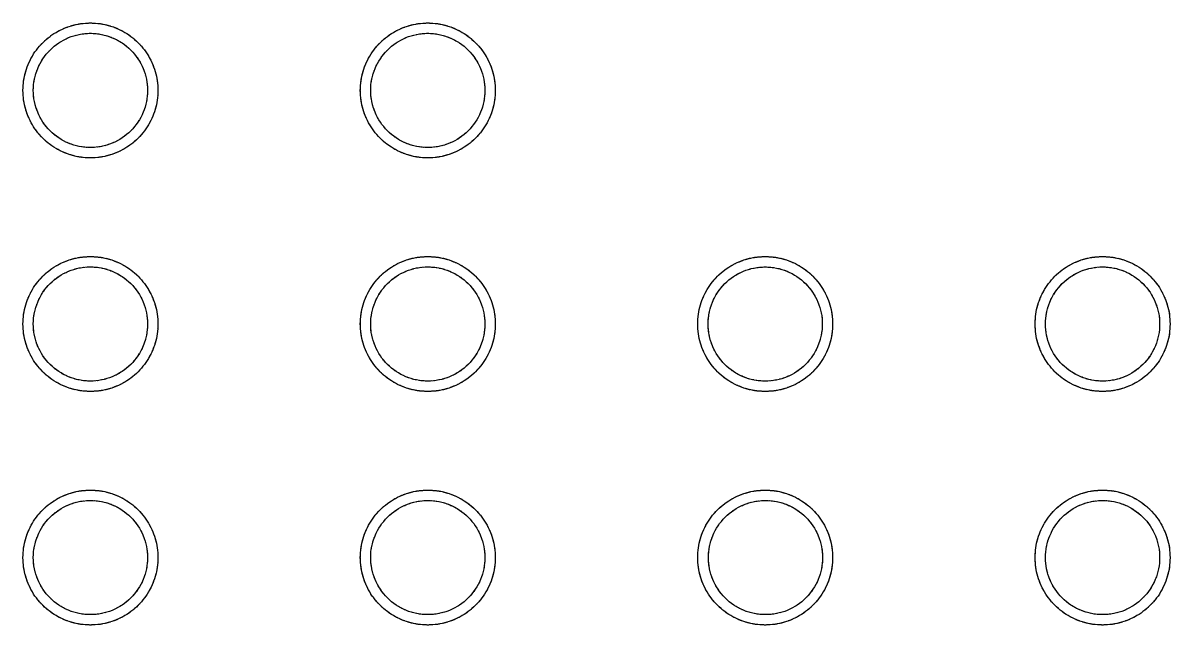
# Model space of a CAD drawing. Header units: millimetres. Extents: x 18456 to 179493, y -203649 to 469211.
# Drawn here: x 120806.7 to 121027.7, y -36333.6 to -36217.6 of the extents above; entities that cross this region are included whole.
import ezdxf

# ---------------------------------------------------------------- set-up
doc = ezdxf.new("R2010")
doc.units = ezdxf.units.MM
doc.linetypes.add('X-평면도(기본형)$0$HIDDENX2', pattern=[0.75, 0.5, -0.25])
doc.layers.add('X-평면도(기본형)$0$FUR', color=6, linetype='Continuous', true_color=0xff00ff)

# ---------------------------------------------------------------- blocks, each defined once
blk = doc.blocks.new('X-평면도(기본형)$0$SB1703 1500')
at = {"layer": 'X-평면도(기본형)$0$FUR', "color": 8, "true_color": 0x808080}
for points, knots in [([(426.7, 400), (426.72, 400.63), (426.77, 401.87), (427.19, 403.68), (427.83, 405.42), (428.72, 407.05), (429.84, 408.54), (431.16, 409.86), (432.65, 410.98), (434.28, 411.87), (436.02, 412.51), (437.83, 412.93), (439.07, 412.98), (439.7, 413)], [0, 0, 0, 0, 0.091492, 0.18218, 0.272542, 0.363016, 0.454053, 0.54583, 0.636877, 0.72737, 0.817757, 0.908475, 1, 1, 1, 1]), ([(439.7, 413), (440.32, 412.98), (441.56, 412.93), (443.38, 412.51), (445.11, 411.87), (446.74, 410.98), (448.24, 409.86), (449.56, 408.54), (450.67, 407.05), (451.56, 405.42), (452.21, 403.68), (452.62, 401.87), (452.67, 400.63), (452.7, 400)], [0, 0, 0, 0, 0.091528, 0.182249, 0.27264, 0.363136, 0.454187, 0.545967, 0.637004, 0.727477, 0.817835, 0.908517, 1, 1, 1, 1]), ([(491.7, 400), (491.72, 400.63), (491.77, 401.87), (492.19, 403.68), (492.83, 405.42), (493.72, 407.05), (494.84, 408.54), (496.16, 409.86), (497.65, 410.98), (499.28, 411.87), (501.02, 412.51), (502.83, 412.93), (504.07, 412.98), (504.7, 413)], [0, 0, 0, 0, 0.091472, 0.182144, 0.272495, 0.362961, 0.453994, 0.545773, 0.636827, 0.727329, 0.817728, 0.908459, 1, 1, 1, 1]), ([(504.7, 413), (505.32, 412.98), (506.56, 412.93), (508.38, 412.51), (510.11, 411.87), (511.74, 410.98), (513.24, 409.86), (514.56, 408.54), (515.68, 407.05), (516.56, 405.42), (517.21, 403.68), (517.62, 401.87), (517.67, 400.63), (517.7, 400)], [0, 0, 0, 0, 0.091545, 0.18228, 0.272682, 0.363188, 0.454245, 0.546028, 0.637062, 0.727526, 0.817872, 0.908537, 1, 1, 1, 1]), ([(556.7, 400), (556.72, 400.63), (556.77, 401.87), (557.19, 403.68), (557.83, 405.42), (558.72, 407.05), (559.83, 408.54), (561.16, 409.86), (562.65, 410.98), (564.28, 411.87), (566.02, 412.51), (567.83, 412.93), (569.07, 412.98), (569.7, 413)], [0, 0, 0, 0, 0.091451, 0.182105, 0.272443, 0.362901, 0.45393, 0.545712, 0.636773, 0.727285, 0.817697, 0.908442, 1, 1, 1, 1]), ([(569.7, 413), (570.32, 412.98), (571.56, 412.93), (573.38, 412.51), (575.12, 411.87), (576.74, 410.98), (578.24, 409.86), (579.56, 408.54), (580.68, 407.05), (581.56, 405.42), (582.21, 403.68), (582.62, 401.87), (582.67, 400.63), (582.7, 400)], [0, 0, 0, 0, 0.091562, 0.182312, 0.272728, 0.363244, 0.454308, 0.546094, 0.637123, 0.727579, 0.817912, 0.908559, 1, 1, 1, 1]), ([(621.7, 400), (621.72, 400.63), (621.77, 401.87), (622.19, 403.69), (622.83, 405.42), (623.72, 407.05), (624.84, 408.55), (626.16, 409.87), (627.65, 410.98), (629.28, 411.87), (631.02, 412.51), (632.83, 412.93), (634.07, 412.98), (634.7, 413)], [0, 0, 0, 0, 0.091526, 0.182238, 0.272618, 0.363104, 0.454146, 0.545923, 0.636962, 0.727442, 0.817813, 0.908507, 1, 1, 1, 1]), ([(634.7, 413), (635.32, 412.98), (636.56, 412.93), (638.38, 412.51), (640.11, 411.87), (641.74, 410.98), (643.23, 409.87), (644.56, 408.55), (645.67, 407.05), (646.56, 405.42), (647.21, 403.69), (647.62, 401.87), (647.67, 400.63), (647.7, 400)], [0, 0, 0, 0, 0.091494, 0.182188, 0.272557, 0.363035, 0.454071, 0.545844, 0.636885, 0.727371, 0.817753, 0.908468, 1, 1, 1, 1]), ([(428.7, 400), (428.7, 401.43), (428.98, 402.88), (430.09, 405.55), (430.9, 406.76), (432.93, 408.79), (434.16, 409.62), (436.83, 410.72), (438.26, 411), (441.13, 411), (442.58, 410.71), (445.24, 409.61), (446.46, 408.79), (448.49, 406.77), (449.31, 405.53), (450.13, 403.54), (450.55, 402.17), (450.7, 400.72), (450.7, 400)], [0, 0, 0, 0, 0.125, 0.125, 0.25, 0.25, 0.375, 0.375, 0.5, 0.5, 0.625, 0.625, 0.75, 0.75, 0.875, 0.875, 0.9375, 1, 1, 1, 1]), ([(493.64, 400), (493.64, 401.44), (493.93, 402.89), (495.03, 405.55), (495.85, 406.76), (497.88, 408.8), (499.11, 409.62), (501.77, 410.72), (503.2, 411), (506.07, 411), (507.52, 410.72), (510.19, 409.61), (511.4, 408.8), (513.43, 406.77), (514.26, 405.54), (515.08, 403.55), (515.5, 402.17), (515.64, 400.72), (515.64, 400)], [0, 0, 0, 0, 0.125, 0.125, 0.25, 0.25, 0.375, 0.375, 0.5, 0.5, 0.625, 0.625, 0.75, 0.75, 0.875, 0.875, 0.9375, 1, 1, 1, 1]), ([(558.7, 400), (558.7, 401.44), (558.98, 402.89), (560.09, 405.55), (560.9, 406.76), (562.93, 408.8), (564.16, 409.62), (566.83, 410.72), (568.26, 411), (571.13, 411), (572.58, 410.72), (575.24, 409.61), (576.46, 408.8), (578.49, 406.77), (579.31, 405.54), (580.13, 403.55), (580.55, 402.17), (580.7, 400.72), (580.7, 400)], [0, 0, 0, 0, 0.125, 0.125, 0.25, 0.25, 0.375, 0.375, 0.5, 0.5, 0.625, 0.625, 0.75, 0.75, 0.875, 0.875, 0.9375, 1, 1, 1, 1]), ([(623.7, 400), (623.7, 401.44), (623.98, 402.89), (625.09, 405.55), (625.9, 406.76), (627.93, 408.8), (629.16, 409.62), (631.83, 410.72), (633.26, 411), (636.13, 411), (637.58, 410.72), (640.24, 409.61), (641.46, 408.8), (643.49, 406.77), (644.31, 405.54), (645.13, 403.55), (645.55, 402.17), (645.7, 400.72), (645.7, 400)], [0, 0, 0, 0, 0.125, 0.125, 0.25, 0.25, 0.375, 0.375, 0.5, 0.5, 0.625, 0.625, 0.75, 0.75, 0.875, 0.875, 0.9375, 1, 1, 1, 1]), ([(439.7, 387), (439.07, 387.03), (437.83, 387.08), (436.02, 387.49), (434.28, 388.14), (432.65, 389.03), (431.16, 390.14), (429.84, 391.46), (428.72, 392.96), (427.83, 394.58), (427.19, 396.32), (426.77, 398.14), (426.72, 399.38), (426.7, 400)], [0, 0, 0, 0, 0.091525, 0.182242, 0.27263, 0.363123, 0.45417, 0.545947, 0.636983, 0.727458, 0.81782, 0.908508, 1, 1, 1, 1]), ([(450.7, 400), (450.7, 399.28), (450.56, 397.85), (450.13, 396.45), (449.3, 394.45), (448.49, 393.24), (446.46, 391.21), (445.23, 390.38), (442.57, 389.28), (441.14, 389), (438.26, 389), (436.81, 389.29), (434.15, 390.39), (432.94, 391.2), (430.9, 393.23), (430.08, 394.46), (428.98, 397.13), (428.7, 398.56), (428.7, 400)], [0, 0, 0, 0, 0.0625, 0.125, 0.125, 0.25, 0.25, 0.375, 0.375, 0.5, 0.5, 0.625, 0.625, 0.75, 0.75, 0.875, 0.875, 1, 1, 1, 1]), ([(452.7, 400), (452.67, 399.38), (452.62, 398.14), (452.21, 396.32), (451.56, 394.59), (450.67, 392.96), (449.56, 391.46), (448.24, 390.14), (446.74, 389.03), (445.11, 388.14), (443.38, 387.49), (441.56, 387.08), (440.32, 387.03), (439.7, 387)], [0, 0, 0, 0, 0.091483, 0.182164, 0.272523, 0.362996, 0.454033, 0.545813, 0.636864, 0.72736, 0.817751, 0.908472, 1, 1, 1, 1]), ([(504.7, 387), (504.07, 387.03), (502.83, 387.08), (501.02, 387.49), (499.28, 388.14), (497.65, 389.03), (496.16, 390.14), (494.84, 391.46), (493.72, 392.96), (492.83, 394.59), (492.19, 396.32), (491.77, 398.14), (491.72, 399.38), (491.7, 400)], [0, 0, 0, 0, 0.09154, 0.182272, 0.272671, 0.363173, 0.454227, 0.546006, 0.637039, 0.727505, 0.817856, 0.908528, 1, 1, 1, 1]), ([(515.64, 400), (515.64, 399.28), (515.5, 397.85), (515.08, 396.46), (514.25, 394.45), (513.44, 393.24), (511.4, 391.21), (510.18, 390.39), (507.51, 389.29), (506.08, 389), (503.21, 389), (501.76, 389.29), (499.09, 390.4), (497.88, 391.21), (495.85, 393.24), (495.03, 394.47), (493.92, 397.13), (493.64, 398.56), (493.64, 400)], [0, 0, 0, 0, 0.0625, 0.125, 0.125, 0.25, 0.25, 0.375, 0.375, 0.5, 0.5, 0.625, 0.625, 0.75, 0.75, 0.875, 0.875, 1, 1, 1, 1]), ([(517.7, 400), (517.67, 399.38), (517.62, 398.14), (517.21, 396.32), (516.56, 394.59), (515.67, 392.96), (514.56, 391.46), (513.24, 390.14), (511.74, 389.03), (510.11, 388.14), (508.38, 387.49), (506.56, 387.08), (505.32, 387.03), (504.7, 387)], [0, 0, 0, 0, 0.091462, 0.182127, 0.272474, 0.362938, 0.453972, 0.545755, 0.636812, 0.727318, 0.817721, 0.908455, 1, 1, 1, 1]), ([(569.7, 387), (569.07, 387.03), (567.83, 387.08), (566.02, 387.49), (564.28, 388.14), (562.65, 389.03), (561.16, 390.14), (559.84, 391.46), (558.72, 392.96), (557.83, 394.59), (557.19, 396.32), (556.77, 398.14), (556.72, 399.38), (556.7, 400)], [0, 0, 0, 0, 0.091557, 0.182303, 0.272715, 0.363228, 0.454288, 0.54607, 0.637099, 0.727557, 0.817895, 0.90855, 1, 1, 1, 1]), ([(580.7, 400), (580.7, 399.28), (580.56, 397.85), (580.13, 396.45), (579.3, 394.45), (578.49, 393.24), (576.46, 391.21), (575.23, 390.39), (572.57, 389.29), (571.14, 389), (568.26, 389), (566.81, 389.29), (564.15, 390.4), (562.94, 391.21), (560.9, 393.24), (560.08, 394.47), (558.98, 397.13), (558.7, 398.56), (558.7, 400)], [0, 0, 0, 0, 0.0625, 0.125, 0.125, 0.25, 0.25, 0.375, 0.375, 0.5, 0.5, 0.625, 0.625, 0.75, 0.75, 0.875, 0.875, 1, 1, 1, 1]), ([(582.7, 400), (582.67, 399.38), (582.62, 398.14), (582.21, 396.32), (581.56, 394.59), (580.67, 392.96), (579.56, 391.46), (578.24, 390.14), (576.74, 389.03), (575.11, 388.14), (573.38, 387.49), (571.56, 387.08), (570.32, 387.03), (569.7, 387)], [0, 0, 0, 0, 0.09144, 0.182088, 0.272421, 0.362877, 0.453906, 0.545691, 0.636756, 0.727272, 0.817688, 0.908438, 1, 1, 1, 1]), ([(634.7, 387), (634.07, 387.03), (632.83, 387.08), (631.02, 387.49), (629.28, 388.14), (627.65, 389.02), (626.16, 390.14), (624.84, 391.46), (623.72, 392.95), (622.83, 394.58), (622.19, 396.32), (621.77, 398.14), (621.72, 399.38), (621.7, 400)], [0, 0, 0, 0, 0.091493, 0.182187, 0.272558, 0.363038, 0.454077, 0.545853, 0.636896, 0.727382, 0.817762, 0.908474, 1, 1, 1, 1]), ([(645.7, 400), (645.7, 399.28), (645.56, 397.85), (645.13, 396.45), (644.3, 394.46), (643.49, 393.24), (641.46, 391.21), (640.23, 390.39), (637.57, 389.29), (636.14, 389), (633.26, 389), (631.81, 389.29), (629.15, 390.4), (627.94, 391.21), (625.9, 393.24), (625.08, 394.47), (623.98, 397.13), (623.7, 398.56), (623.7, 400)], [0, 0, 0, 0, 0.0625, 0.125, 0.125, 0.25, 0.25, 0.375, 0.375, 0.5, 0.5, 0.625, 0.625, 0.75, 0.75, 0.875, 0.875, 1, 1, 1, 1]), ([(647.7, 400), (647.67, 399.38), (647.62, 398.14), (647.21, 396.32), (646.56, 394.58), (645.67, 392.95), (644.55, 391.46), (643.23, 390.14), (641.74, 389.02), (640.11, 388.14), (638.38, 387.49), (636.56, 387.08), (635.32, 387.03), (634.7, 387)], [0, 0, 0, 0, 0.091532, 0.182247, 0.272629, 0.363115, 0.454156, 0.545929, 0.636965, 0.727443, 0.817812, 0.908506, 1, 1, 1, 1]), ([(426.7, 355.01), (426.72, 355.63), (426.77, 356.87), (427.19, 358.69), (427.83, 360.42), (428.72, 362.05), (429.84, 363.54), (431.16, 364.87), (432.65, 365.98), (434.28, 366.87), (436.02, 367.51), (437.83, 367.93), (439.07, 367.98), (439.7, 368)], [0, 0, 0, 0, 0.091507, 0.182206, 0.272577, 0.363057, 0.454096, 0.545872, 0.636914, 0.727399, 0.817778, 0.908486, 1, 1, 1, 1]), ([(439.7, 368), (440.32, 367.98), (441.56, 367.93), (443.38, 367.51), (445.11, 366.87), (446.74, 365.98), (448.24, 364.87), (449.56, 363.54), (450.67, 362.05), (451.56, 360.42), (452.21, 358.68), (452.62, 356.87), (452.67, 355.63), (452.7, 355)], [0, 0, 0, 0, 0.091509, 0.182213, 0.272591, 0.363077, 0.454119, 0.545896, 0.636937, 0.727419, 0.817792, 0.908493, 1, 1, 1, 1]), ([(491.7, 355.01), (491.72, 355.63), (491.77, 356.87), (492.19, 358.69), (492.83, 360.42), (493.72, 362.05), (494.84, 363.54), (496.16, 364.87), (497.65, 365.98), (499.28, 366.87), (501.02, 367.51), (502.83, 367.93), (504.07, 367.98), (504.7, 368)], [0, 0, 0, 0, 0.091513, 0.182215, 0.272588, 0.363068, 0.454107, 0.545883, 0.636923, 0.727407, 0.817784, 0.90849, 1, 1, 1, 1]), ([(504.7, 368), (505.32, 367.98), (506.56, 367.93), (508.38, 367.51), (510.11, 366.87), (511.74, 365.98), (513.24, 364.87), (514.56, 363.54), (515.67, 362.05), (516.56, 360.42), (517.21, 358.68), (517.62, 356.87), (517.67, 355.63), (517.7, 355)], [0, 0, 0, 0, 0.091505, 0.182208, 0.272585, 0.363069, 0.45411, 0.545886, 0.636927, 0.72741, 0.817785, 0.908488, 1, 1, 1, 1]), ([(556.7, 355.01), (556.72, 355.63), (556.77, 356.87), (557.19, 358.69), (557.83, 360.42), (558.72, 362.05), (559.84, 363.54), (561.16, 364.87), (562.65, 365.98), (564.28, 366.87), (566.02, 367.51), (567.83, 367.93), (569.07, 367.98), (569.69, 368)], [0, 0, 0, 0, 0.091517, 0.182222, 0.272595, 0.363076, 0.454114, 0.545889, 0.636929, 0.727412, 0.817788, 0.908492, 1, 1, 1, 1]), ([(569.7, 368), (570.32, 367.98), (571.56, 367.93), (573.38, 367.51), (575.11, 366.87), (576.74, 365.98), (578.24, 364.87), (579.56, 363.54), (580.67, 362.05), (581.56, 360.42), (582.21, 358.69), (582.62, 356.87), (582.67, 355.63), (582.7, 355)], [0, 0, 0, 0, 0.091504, 0.182205, 0.272581, 0.363065, 0.454106, 0.54588, 0.636921, 0.727404, 0.81778, 0.908485, 1, 1, 1, 1]), ([(621.7, 355.01), (621.72, 355.63), (621.77, 356.87), (622.19, 358.69), (622.83, 360.42), (623.72, 362.05), (624.84, 363.55), (626.16, 364.87), (627.65, 365.98), (629.28, 366.87), (631.02, 367.51), (632.83, 367.93), (634.07, 367.98), (634.7, 368)], [0, 0, 0, 0, 0.091511, 0.182209, 0.272578, 0.363054, 0.454089, 0.545862, 0.636903, 0.727389, 0.81777, 0.908482, 1, 1, 1, 1]), ([(634.7, 368), (635.32, 367.98), (636.56, 367.93), (638.38, 367.51), (640.11, 366.87), (641.74, 365.98), (643.24, 364.87), (644.56, 363.54), (645.67, 362.05), (646.56, 360.42), (647.21, 358.68), (647.62, 356.87), (647.67, 355.63), (647.7, 355)], [0, 0, 0, 0, 0.091505, 0.182211, 0.272593, 0.363084, 0.454132, 0.545915, 0.636957, 0.727438, 0.817807, 0.9085, 1, 1, 1, 1]), ([(428.7, 355.01), (428.7, 356.45), (428.98, 357.88), (430.08, 360.54), (430.91, 361.77), (432.93, 363.8), (434.17, 364.63), (436.81, 365.72), (438.27, 366.01), (441.13, 366.01), (442.59, 365.72), (445.23, 364.62), (446.46, 363.8), (448.49, 361.77), (449.31, 360.54), (450.14, 358.54), (450.55, 357.17), (450.7, 355.73), (450.7, 355.01)], [0, 0, 0, 0, 0.125, 0.125, 0.25, 0.25, 0.375, 0.375, 0.5, 0.5, 0.625, 0.625, 0.75, 0.75, 0.875, 0.875, 0.9375, 1, 1, 1, 1]), ([(493.7, 355.01), (493.7, 356.45), (493.98, 357.88), (495.08, 360.55), (495.91, 361.78), (497.93, 363.8), (499.17, 364.63), (501.81, 365.72), (503.27, 366.01), (506.13, 366.01), (507.59, 365.72), (510.23, 364.63), (511.46, 363.8), (513.49, 361.78), (514.31, 360.54), (515.14, 358.55), (515.55, 357.17), (515.7, 355.73), (515.7, 355.01)], [0, 0, 0, 0, 0.125, 0.125, 0.25, 0.25, 0.375, 0.375, 0.5, 0.5, 0.625, 0.625, 0.75, 0.75, 0.875, 0.875, 0.9375, 1, 1, 1, 1]), ([(558.7, 355.01), (558.7, 356.44), (558.98, 357.87), (560.08, 360.54), (560.91, 361.77), (562.93, 363.8), (564.17, 364.62), (566.81, 365.71), (568.27, 366.01), (571.13, 366.01), (572.59, 365.71), (575.23, 364.62), (576.46, 363.8), (578.49, 361.77), (579.31, 360.54), (580.14, 358.54), (580.55, 357.16), (580.7, 355.72), (580.7, 355)], [0, 0, 0, 0, 0.125, 0.125, 0.25, 0.25, 0.375, 0.375, 0.5, 0.5, 0.625, 0.625, 0.75, 0.75, 0.875, 0.875, 0.9375, 1, 1, 1, 1]), ([(623.7, 355.01), (623.7, 356.44), (623.98, 357.87), (625.08, 360.54), (625.91, 361.77), (627.93, 363.8), (629.17, 364.62), (631.81, 365.71), (633.27, 366.01), (636.13, 366.01), (637.59, 365.71), (640.23, 364.62), (641.46, 363.8), (643.49, 361.77), (644.31, 360.54), (645.14, 358.54), (645.55, 357.16), (645.7, 355.72), (645.7, 355)], [0, 0, 0, 0, 0.125, 0.125, 0.25, 0.25, 0.375, 0.375, 0.5, 0.5, 0.625, 0.625, 0.75, 0.75, 0.875, 0.875, 0.9375, 1, 1, 1, 1]), ([(439.7, 342), (439.07, 342.03), (437.83, 342.08), (436.02, 342.49), (434.28, 343.14), (432.65, 344.03), (431.16, 345.14), (429.84, 346.46), (428.72, 347.96), (427.83, 349.59), (427.19, 351.32), (426.77, 353.14), (426.72, 354.38), (426.7, 355)], [0, 0, 0, 0, 0.091508, 0.182212, 0.272591, 0.363079, 0.454125, 0.545905, 0.636948, 0.72743, 0.817801, 0.908498, 1, 1, 1, 1]), ([(450.7, 355.01), (450.7, 354.29), (450.55, 352.84), (450.13, 351.46), (449.31, 349.47), (448.49, 348.24), (446.47, 346.22), (445.22, 345.39), (442.59, 344.3), (441.13, 344.01), (438.27, 344), (436.8, 344.3), (434.17, 345.39), (432.93, 346.22), (430.91, 348.24), (430.08, 349.48), (428.99, 352.12), (428.69, 353.57), (428.7, 355.01)], [0, 0, 0, 0, 0.0625, 0.125, 0.125, 0.25, 0.25, 0.375, 0.375, 0.5, 0.5, 0.625, 0.625, 0.75, 0.75, 0.875, 0.875, 1, 1, 1, 1]), ([(452.7, 355), (452.67, 354.38), (452.62, 353.14), (452.21, 351.32), (451.56, 349.59), (450.67, 347.96), (449.56, 346.46), (448.24, 345.14), (446.74, 344.03), (445.11, 343.14), (443.38, 342.49), (441.56, 342.08), (440.32, 342.03), (439.7, 342)], [0, 0, 0, 0, 0.091512, 0.182215, 0.272587, 0.363067, 0.454105, 0.545879, 0.63692, 0.727403, 0.81778, 0.908487, 1, 1, 1, 1]), ([(504.7, 342), (504.07, 342.03), (502.83, 342.08), (501.02, 342.49), (499.28, 343.14), (497.65, 344.03), (496.16, 345.14), (494.84, 346.46), (493.72, 347.96), (492.83, 349.59), (492.19, 351.32), (491.77, 353.14), (491.72, 354.38), (491.7, 355)], [0, 0, 0, 0, 0.091502, 0.182204, 0.272581, 0.363068, 0.454114, 0.545894, 0.636938, 0.727421, 0.817795, 0.908494, 1, 1, 1, 1]), ([(515.7, 355.01), (515.7, 354.29), (515.55, 352.84), (515.13, 351.46), (514.31, 349.47), (513.49, 348.24), (511.47, 346.22), (510.22, 345.39), (507.59, 344.3), (506.13, 344.01), (503.27, 344.01), (501.8, 344.3), (499.17, 345.39), (497.93, 346.22), (495.91, 348.24), (495.08, 349.48), (493.99, 352.12), (493.69, 353.57), (493.7, 355.01)], [0, 0, 0, 0, 0.0625, 0.125, 0.125, 0.25, 0.25, 0.375, 0.375, 0.5, 0.5, 0.625, 0.625, 0.75, 0.75, 0.875, 0.875, 1, 1, 1, 1]), ([(517.7, 355), (517.67, 354.38), (517.62, 353.14), (517.21, 351.32), (516.56, 349.59), (515.67, 347.96), (514.56, 346.46), (513.24, 345.14), (511.74, 344.03), (510.11, 343.14), (508.38, 342.49), (506.56, 342.08), (505.32, 342.03), (504.7, 342)], [0, 0, 0, 0, 0.091516, 0.182221, 0.272595, 0.363075, 0.454114, 0.54589, 0.63693, 0.727413, 0.817788, 0.908492, 1, 1, 1, 1]), ([(569.7, 342), (569.07, 342.03), (567.83, 342.08), (566.02, 342.49), (564.28, 343.14), (562.65, 344.03), (561.16, 345.14), (559.84, 346.46), (558.72, 347.96), (557.83, 349.59), (557.19, 351.32), (556.77, 353.14), (556.72, 354.38), (556.7, 355)], [0, 0, 0, 0, 0.091498, 0.182197, 0.272574, 0.363061, 0.454106, 0.545887, 0.636932, 0.727416, 0.817791, 0.908492, 1, 1, 1, 1]), ([(580.7, 355), (580.7, 354.28), (580.55, 352.83), (580.13, 351.46), (579.31, 349.47), (578.49, 348.23), (576.47, 346.21), (575.22, 345.38), (572.59, 344.29), (571.13, 344), (568.27, 344), (566.8, 344.29), (564.17, 345.39), (562.93, 346.21), (560.91, 348.23), (560.08, 349.47), (558.99, 352.11), (558.69, 353.57), (558.7, 355.01)], [0, 0, 0, 0, 0.0625, 0.125, 0.125, 0.25, 0.25, 0.375, 0.375, 0.5, 0.5, 0.625, 0.625, 0.75, 0.75, 0.875, 0.875, 1, 1, 1, 1]), ([(582.7, 355), (582.67, 354.38), (582.62, 353.14), (582.21, 351.32), (581.56, 349.59), (580.67, 347.96), (579.56, 346.46), (578.24, 345.14), (576.74, 344.03), (575.11, 343.14), (573.38, 342.49), (571.56, 342.08), (570.32, 342.03), (569.7, 342)], [0, 0, 0, 0, 0.091518, 0.182224, 0.272599, 0.36308, 0.454119, 0.545896, 0.636936, 0.727419, 0.817793, 0.908495, 1, 1, 1, 1]), ([(634.7, 342), (634.07, 342.03), (632.83, 342.08), (631.02, 342.49), (629.28, 343.14), (627.65, 344.03), (626.16, 345.14), (624.84, 346.46), (623.72, 347.96), (622.83, 349.59), (622.19, 351.32), (621.77, 353.14), (621.72, 354.38), (621.7, 355)], [0, 0, 0, 0, 0.091502, 0.182206, 0.272587, 0.363077, 0.454126, 0.545909, 0.636953, 0.727435, 0.817805, 0.9085, 1, 1, 1, 1]), ([(645.7, 355), (645.7, 354.28), (645.55, 352.83), (645.13, 351.46), (644.31, 349.47), (643.49, 348.23), (641.47, 346.21), (640.22, 345.38), (637.59, 344.29), (636.13, 344), (633.27, 344), (631.8, 344.29), (629.17, 345.39), (627.93, 346.21), (625.91, 348.23), (625.08, 349.47), (623.99, 352.11), (623.69, 353.57), (623.7, 355.01)], [0, 0, 0, 0, 0.0625, 0.125, 0.125, 0.25, 0.25, 0.375, 0.375, 0.5, 0.5, 0.625, 0.625, 0.75, 0.75, 0.875, 0.875, 1, 1, 1, 1]), ([(647.7, 355), (647.67, 354.38), (647.62, 353.14), (647.21, 351.32), (646.56, 349.59), (645.67, 347.96), (644.56, 346.46), (643.24, 345.14), (641.74, 344.03), (640.11, 343.14), (638.38, 342.49), (636.56, 342.08), (635.32, 342.03), (634.7, 342)], [0, 0, 0, 0, 0.091516, 0.182217, 0.272587, 0.363063, 0.454096, 0.545867, 0.636906, 0.72739, 0.81777, 0.908481, 1, 1, 1, 1]), ([(556.7, 310), (556.72, 310.63), (556.77, 311.87), (557.19, 313.68), (557.83, 315.42), (558.72, 317.05), (559.84, 318.54), (561.16, 319.87), (562.65, 320.98), (564.28, 321.87), (566.02, 322.51), (567.83, 322.93), (569.07, 322.98), (569.7, 323)], [0, 0, 0, 0, 0.091524, 0.182233, 0.272609, 0.363089, 0.454127, 0.5459, 0.636938, 0.727418, 0.817791, 0.908493, 1, 1, 1, 1]), ([(569.7, 323), (570.32, 322.98), (571.56, 322.93), (573.38, 322.51), (575.11, 321.87), (576.74, 320.98), (578.24, 319.87), (579.56, 318.54), (580.67, 317.05), (581.56, 315.42), (582.21, 313.69), (582.62, 311.87), (582.67, 310.63), (582.7, 310)], [0, 0, 0, 0, 0.091491, 0.182185, 0.272558, 0.363043, 0.454089, 0.545871, 0.636919, 0.727407, 0.817785, 0.90849, 1, 1, 1, 1]), ([(621.7, 310), (621.72, 310.63), (621.77, 311.87), (622.19, 313.68), (622.83, 315.42), (623.72, 317.05), (624.84, 318.54), (626.16, 319.87), (627.65, 320.98), (629.28, 321.87), (631.02, 322.51), (632.83, 322.93), (634.07, 322.98), (634.7, 323)], [0, 0, 0, 0, 0.091522, 0.182228, 0.272599, 0.363075, 0.454107, 0.545876, 0.636911, 0.727393, 0.817771, 0.908481, 1, 1, 1, 1]), ([(634.7, 323), (635.32, 322.98), (636.56, 322.93), (638.38, 322.51), (640.11, 321.87), (641.74, 320.98), (643.24, 319.87), (644.56, 318.54), (645.67, 317.05), (646.56, 315.42), (647.21, 313.68), (647.62, 311.87), (647.67, 310.63), (647.7, 310)], [0, 0, 0, 0, 0.091499, 0.1822, 0.272579, 0.363068, 0.454117, 0.5459, 0.636946, 0.72743, 0.817802, 0.908499, 1, 1, 1, 1]), ([(558.7, 310), (558.7, 311.44), (558.98, 312.89), (560.09, 315.55), (560.9, 316.76), (562.93, 318.8), (564.16, 319.62), (566.83, 320.72), (568.26, 321), (571.13, 321), (572.58, 320.72), (575.24, 319.61), (576.46, 318.8), (578.49, 316.77), (579.31, 315.54), (580.13, 313.55), (580.55, 312.17), (580.7, 310.72), (580.7, 310)], [0, 0, 0, 0, 0.125, 0.125, 0.25, 0.25, 0.375, 0.375, 0.5, 0.5, 0.625, 0.625, 0.75, 0.75, 0.875, 0.875, 0.9375, 1, 1, 1, 1]), ([(623.7, 310), (623.7, 311.44), (623.98, 312.89), (625.09, 315.55), (625.9, 316.76), (627.93, 318.8), (629.16, 319.62), (631.83, 320.72), (633.26, 321), (636.13, 321), (637.58, 320.72), (640.24, 319.61), (641.46, 318.8), (643.49, 316.77), (644.31, 315.54), (645.13, 313.55), (645.55, 312.17), (645.7, 310.72), (645.7, 310)], [0, 0, 0, 0, 0.125, 0.125, 0.25, 0.25, 0.375, 0.375, 0.5, 0.5, 0.625, 0.625, 0.75, 0.75, 0.875, 0.875, 0.9375, 1, 1, 1, 1]), ([(569.7, 297), (569.07, 297.03), (567.83, 297.08), (566.02, 297.49), (564.28, 298.14), (562.65, 299.02), (561.16, 300.14), (559.84, 301.46), (558.72, 302.95), (557.83, 304.58), (557.19, 306.32), (556.77, 308.14), (556.72, 309.38), (556.7, 310)], [0, 0, 0, 0, 0.091493, 0.182189, 0.272564, 0.363051, 0.454097, 0.545879, 0.636927, 0.727415, 0.817792, 0.908494, 1, 1, 1, 1]), ([(580.7, 310), (580.7, 309.28), (580.56, 307.85), (580.13, 306.45), (579.3, 304.46), (578.49, 303.24), (576.46, 301.21), (575.23, 300.39), (572.57, 299.29), (571.14, 299), (568.26, 299), (566.81, 299.29), (564.15, 300.4), (562.94, 301.21), (560.9, 303.24), (560.08, 304.47), (558.98, 307.13), (558.7, 308.56), (558.7, 310)], [0, 0, 0, 0, 0.0625, 0.125, 0.125, 0.25, 0.25, 0.375, 0.375, 0.5, 0.5, 0.625, 0.625, 0.75, 0.75, 0.875, 0.875, 1, 1, 1, 1]), ([(582.7, 310), (582.67, 309.38), (582.62, 308.14), (582.21, 306.32), (581.56, 304.59), (580.67, 302.96), (579.56, 301.46), (578.24, 300.14), (576.74, 299.03), (575.11, 298.14), (573.38, 297.49), (571.56, 297.08), (570.32, 297.03), (569.7, 297)], [0, 0, 0, 0, 0.091531, 0.182244, 0.272621, 0.363101, 0.454136, 0.545904, 0.636936, 0.727413, 0.817785, 0.908489, 1, 1, 1, 1]), ([(634.7, 297), (634.07, 297.03), (632.83, 297.08), (631.02, 297.49), (629.28, 298.14), (627.65, 299.02), (626.16, 300.14), (624.84, 301.46), (623.72, 302.95), (622.83, 304.58), (622.19, 306.32), (621.77, 308.14), (621.72, 309.38), (621.7, 310)], [0, 0, 0, 0, 0.091492, 0.182188, 0.272565, 0.363055, 0.454105, 0.545893, 0.636943, 0.727431, 0.817805, 0.908502, 1, 1, 1, 1]), ([(645.7, 310), (645.7, 309.28), (645.56, 307.85), (645.13, 306.45), (644.3, 304.46), (643.49, 303.24), (641.46, 301.21), (640.23, 300.39), (637.57, 299.29), (636.14, 299), (633.26, 299), (631.81, 299.29), (629.15, 300.4), (627.94, 301.21), (625.9, 303.24), (625.08, 304.47), (623.98, 307.13), (623.7, 308.56), (623.7, 310)], [0, 0, 0, 0, 0.0625, 0.125, 0.125, 0.25, 0.25, 0.375, 0.375, 0.5, 0.5, 0.625, 0.625, 0.75, 0.75, 0.875, 0.875, 1, 1, 1, 1]), ([(647.7, 310), (647.67, 309.38), (647.62, 308.14), (647.21, 306.32), (646.56, 304.59), (645.67, 302.96), (644.56, 301.46), (643.24, 300.14), (641.74, 299.03), (640.11, 298.14), (638.38, 297.49), (636.56, 297.08), (635.32, 297.03), (634.7, 297)], [0, 0, 0, 0, 0.091523, 0.182231, 0.272604, 0.363082, 0.454116, 0.545885, 0.63692, 0.727401, 0.817777, 0.908484, 1, 1, 1, 1])]:
    blk.add_open_spline(points, degree=3, knots=knots, dxfattribs=at)
at = {"layer": 'X-평면도(기본형)$0$FUR', "color": 8, "linetype": 'X-평면도(기본형)$0$HIDDENX2', "ltscale": 2, "true_color": 0x808080}
for points, knots in [([(426.7, 400), (426.72, 400.63), (426.77, 401.87), (427.19, 403.68), (427.83, 405.42), (428.72, 407.05), (429.84, 408.54), (431.16, 409.86), (432.65, 410.98), (434.28, 411.87), (436.02, 412.51), (437.83, 412.93), (439.07, 412.98), (439.7, 413)], [0, 0, 0, 0, 0.091492, 0.18218, 0.272542, 0.363016, 0.454053, 0.54583, 0.636877, 0.72737, 0.817757, 0.908475, 1, 1, 1, 1]), ([(439.7, 413), (440.32, 412.98), (441.56, 412.93), (443.38, 412.51), (445.11, 411.87), (446.74, 410.98), (448.24, 409.86), (449.56, 408.54), (450.67, 407.05), (451.56, 405.42), (452.21, 403.68), (452.62, 401.87), (452.67, 400.63), (452.7, 400)], [0, 0, 0, 0, 0.091528, 0.182249, 0.27264, 0.363136, 0.454187, 0.545967, 0.637004, 0.727477, 0.817835, 0.908517, 1, 1, 1, 1]), ([(491.7, 400), (491.72, 400.63), (491.77, 401.87), (492.19, 403.68), (492.83, 405.42), (493.72, 407.05), (494.84, 408.54), (496.16, 409.86), (497.65, 410.98), (499.28, 411.87), (501.02, 412.51), (502.83, 412.93), (504.07, 412.98), (504.7, 413)], [0, 0, 0, 0, 0.091472, 0.182144, 0.272495, 0.362961, 0.453994, 0.545773, 0.636827, 0.727329, 0.817728, 0.908459, 1, 1, 1, 1]), ([(504.7, 413), (505.32, 412.98), (506.56, 412.93), (508.38, 412.51), (510.11, 411.87), (511.74, 410.98), (513.24, 409.86), (514.56, 408.54), (515.68, 407.05), (516.56, 405.42), (517.21, 403.68), (517.62, 401.87), (517.67, 400.63), (517.7, 400)], [0, 0, 0, 0, 0.091545, 0.18228, 0.272682, 0.363188, 0.454245, 0.546028, 0.637062, 0.727526, 0.817872, 0.908537, 1, 1, 1, 1]), ([(556.7, 400), (556.72, 400.63), (556.77, 401.87), (557.19, 403.68), (557.83, 405.42), (558.72, 407.05), (559.83, 408.54), (561.16, 409.86), (562.65, 410.98), (564.28, 411.87), (566.02, 412.51), (567.83, 412.93), (569.07, 412.98), (569.7, 413)], [0, 0, 0, 0, 0.091451, 0.182105, 0.272443, 0.362901, 0.45393, 0.545712, 0.636773, 0.727285, 0.817697, 0.908442, 1, 1, 1, 1]), ([(569.7, 413), (570.32, 412.98), (571.56, 412.93), (573.38, 412.51), (575.12, 411.87), (576.74, 410.98), (578.24, 409.86), (579.56, 408.54), (580.68, 407.05), (581.56, 405.42), (582.21, 403.68), (582.62, 401.87), (582.67, 400.63), (582.7, 400)], [0, 0, 0, 0, 0.091562, 0.182312, 0.272728, 0.363244, 0.454308, 0.546094, 0.637123, 0.727579, 0.817912, 0.908559, 1, 1, 1, 1]), ([(621.7, 400), (621.72, 400.63), (621.77, 401.87), (622.19, 403.69), (622.83, 405.42), (623.72, 407.05), (624.84, 408.55), (626.16, 409.87), (627.65, 410.98), (629.28, 411.87), (631.02, 412.51), (632.83, 412.93), (634.07, 412.98), (634.7, 413)], [0, 0, 0, 0, 0.091526, 0.182238, 0.272618, 0.363104, 0.454146, 0.545923, 0.636962, 0.727442, 0.817813, 0.908507, 1, 1, 1, 1]), ([(634.7, 413), (635.32, 412.98), (636.56, 412.93), (638.38, 412.51), (640.11, 411.87), (641.74, 410.98), (643.23, 409.87), (644.56, 408.55), (645.67, 407.05), (646.56, 405.42), (647.21, 403.69), (647.62, 401.87), (647.67, 400.63), (647.7, 400)], [0, 0, 0, 0, 0.091494, 0.182188, 0.272557, 0.363035, 0.454071, 0.545844, 0.636885, 0.727371, 0.817753, 0.908468, 1, 1, 1, 1]), ([(428.7, 400), (428.7, 401.43), (428.98, 402.88), (430.09, 405.55), (430.9, 406.76), (432.93, 408.79), (434.16, 409.62), (436.83, 410.72), (438.26, 411), (441.13, 411), (442.58, 410.71), (445.24, 409.61), (446.46, 408.79), (448.49, 406.77), (449.31, 405.53), (450.13, 403.54), (450.55, 402.17), (450.7, 400.72), (450.7, 400)], [0, 0, 0, 0, 0.125, 0.125, 0.25, 0.25, 0.375, 0.375, 0.5, 0.5, 0.625, 0.625, 0.75, 0.75, 0.875, 0.875, 0.9375, 1, 1, 1, 1]), ([(493.64, 400), (493.64, 401.44), (493.93, 402.89), (495.03, 405.55), (495.85, 406.76), (497.88, 408.8), (499.11, 409.62), (501.77, 410.72), (503.2, 411), (506.07, 411), (507.52, 410.72), (510.19, 409.61), (511.4, 408.8), (513.43, 406.77), (514.26, 405.54), (515.08, 403.55), (515.5, 402.17), (515.64, 400.72), (515.64, 400)], [0, 0, 0, 0, 0.125, 0.125, 0.25, 0.25, 0.375, 0.375, 0.5, 0.5, 0.625, 0.625, 0.75, 0.75, 0.875, 0.875, 0.9375, 1, 1, 1, 1]), ([(558.7, 400), (558.7, 401.44), (558.98, 402.89), (560.09, 405.55), (560.9, 406.76), (562.93, 408.8), (564.16, 409.62), (566.83, 410.72), (568.26, 411), (571.13, 411), (572.58, 410.72), (575.24, 409.61), (576.46, 408.8), (578.49, 406.77), (579.31, 405.54), (580.13, 403.55), (580.55, 402.17), (580.7, 400.72), (580.7, 400)], [0, 0, 0, 0, 0.125, 0.125, 0.25, 0.25, 0.375, 0.375, 0.5, 0.5, 0.625, 0.625, 0.75, 0.75, 0.875, 0.875, 0.9375, 1, 1, 1, 1]), ([(623.7, 400), (623.7, 401.44), (623.98, 402.89), (625.09, 405.55), (625.9, 406.76), (627.93, 408.8), (629.16, 409.62), (631.83, 410.72), (633.26, 411), (636.13, 411), (637.58, 410.72), (640.24, 409.61), (641.46, 408.8), (643.49, 406.77), (644.31, 405.54), (645.13, 403.55), (645.55, 402.17), (645.7, 400.72), (645.7, 400)], [0, 0, 0, 0, 0.125, 0.125, 0.25, 0.25, 0.375, 0.375, 0.5, 0.5, 0.625, 0.625, 0.75, 0.75, 0.875, 0.875, 0.9375, 1, 1, 1, 1]), ([(439.7, 387), (439.07, 387.03), (437.83, 387.08), (436.02, 387.49), (434.28, 388.14), (432.65, 389.03), (431.16, 390.14), (429.84, 391.46), (428.72, 392.96), (427.83, 394.58), (427.19, 396.32), (426.77, 398.14), (426.72, 399.38), (426.7, 400)], [0, 0, 0, 0, 0.091525, 0.182242, 0.27263, 0.363123, 0.45417, 0.545947, 0.636983, 0.727458, 0.81782, 0.908508, 1, 1, 1, 1]), ([(450.7, 400), (450.7, 399.28), (450.56, 397.85), (450.13, 396.45), (449.3, 394.45), (448.49, 393.24), (446.46, 391.21), (445.23, 390.38), (442.57, 389.28), (441.14, 389), (438.26, 389), (436.81, 389.29), (434.15, 390.39), (432.94, 391.2), (430.9, 393.23), (430.08, 394.46), (428.98, 397.13), (428.7, 398.56), (428.7, 400)], [0, 0, 0, 0, 0.0625, 0.125, 0.125, 0.25, 0.25, 0.375, 0.375, 0.5, 0.5, 0.625, 0.625, 0.75, 0.75, 0.875, 0.875, 1, 1, 1, 1]), ([(452.7, 400), (452.67, 399.38), (452.62, 398.14), (452.21, 396.32), (451.56, 394.59), (450.67, 392.96), (449.56, 391.46), (448.24, 390.14), (446.74, 389.03), (445.11, 388.14), (443.38, 387.49), (441.56, 387.08), (440.32, 387.03), (439.7, 387)], [0, 0, 0, 0, 0.091483, 0.182164, 0.272523, 0.362996, 0.454033, 0.545813, 0.636864, 0.72736, 0.817751, 0.908472, 1, 1, 1, 1]), ([(504.7, 387), (504.07, 387.03), (502.83, 387.08), (501.02, 387.49), (499.28, 388.14), (497.65, 389.03), (496.16, 390.14), (494.84, 391.46), (493.72, 392.96), (492.83, 394.59), (492.19, 396.32), (491.77, 398.14), (491.72, 399.38), (491.7, 400)], [0, 0, 0, 0, 0.09154, 0.182272, 0.272671, 0.363173, 0.454227, 0.546006, 0.637039, 0.727505, 0.817856, 0.908528, 1, 1, 1, 1]), ([(515.64, 400), (515.64, 399.28), (515.5, 397.85), (515.08, 396.46), (514.25, 394.45), (513.44, 393.24), (511.4, 391.21), (510.18, 390.39), (507.51, 389.29), (506.08, 389), (503.21, 389), (501.76, 389.29), (499.09, 390.4), (497.88, 391.21), (495.85, 393.24), (495.03, 394.47), (493.92, 397.13), (493.64, 398.56), (493.64, 400)], [0, 0, 0, 0, 0.0625, 0.125, 0.125, 0.25, 0.25, 0.375, 0.375, 0.5, 0.5, 0.625, 0.625, 0.75, 0.75, 0.875, 0.875, 1, 1, 1, 1]), ([(517.7, 400), (517.67, 399.38), (517.62, 398.14), (517.21, 396.32), (516.56, 394.59), (515.67, 392.96), (514.56, 391.46), (513.24, 390.14), (511.74, 389.03), (510.11, 388.14), (508.38, 387.49), (506.56, 387.08), (505.32, 387.03), (504.7, 387)], [0, 0, 0, 0, 0.091462, 0.182127, 0.272474, 0.362938, 0.453972, 0.545755, 0.636812, 0.727318, 0.817721, 0.908455, 1, 1, 1, 1]), ([(569.7, 387), (569.07, 387.03), (567.83, 387.08), (566.02, 387.49), (564.28, 388.14), (562.65, 389.03), (561.16, 390.14), (559.84, 391.46), (558.72, 392.96), (557.83, 394.59), (557.19, 396.32), (556.77, 398.14), (556.72, 399.38), (556.7, 400)], [0, 0, 0, 0, 0.091557, 0.182303, 0.272715, 0.363228, 0.454288, 0.54607, 0.637099, 0.727557, 0.817895, 0.90855, 1, 1, 1, 1]), ([(580.7, 400), (580.7, 399.28), (580.56, 397.85), (580.13, 396.45), (579.3, 394.45), (578.49, 393.24), (576.46, 391.21), (575.23, 390.39), (572.57, 389.29), (571.14, 389), (568.26, 389), (566.81, 389.29), (564.15, 390.4), (562.94, 391.21), (560.9, 393.24), (560.08, 394.47), (558.98, 397.13), (558.7, 398.56), (558.7, 400)], [0, 0, 0, 0, 0.0625, 0.125, 0.125, 0.25, 0.25, 0.375, 0.375, 0.5, 0.5, 0.625, 0.625, 0.75, 0.75, 0.875, 0.875, 1, 1, 1, 1]), ([(582.7, 400), (582.67, 399.38), (582.62, 398.14), (582.21, 396.32), (581.56, 394.59), (580.67, 392.96), (579.56, 391.46), (578.24, 390.14), (576.74, 389.03), (575.11, 388.14), (573.38, 387.49), (571.56, 387.08), (570.32, 387.03), (569.7, 387)], [0, 0, 0, 0, 0.09144, 0.182088, 0.272421, 0.362877, 0.453906, 0.545691, 0.636756, 0.727272, 0.817688, 0.908438, 1, 1, 1, 1]), ([(634.7, 387), (634.07, 387.03), (632.83, 387.08), (631.02, 387.49), (629.28, 388.14), (627.65, 389.02), (626.16, 390.14), (624.84, 391.46), (623.72, 392.95), (622.83, 394.58), (622.19, 396.32), (621.77, 398.14), (621.72, 399.38), (621.7, 400)], [0, 0, 0, 0, 0.091493, 0.182187, 0.272558, 0.363038, 0.454077, 0.545853, 0.636896, 0.727382, 0.817762, 0.908474, 1, 1, 1, 1]), ([(645.7, 400), (645.7, 399.28), (645.56, 397.85), (645.13, 396.45), (644.3, 394.46), (643.49, 393.24), (641.46, 391.21), (640.23, 390.39), (637.57, 389.29), (636.14, 389), (633.26, 389), (631.81, 389.29), (629.15, 390.4), (627.94, 391.21), (625.9, 393.24), (625.08, 394.47), (623.98, 397.13), (623.7, 398.56), (623.7, 400)], [0, 0, 0, 0, 0.0625, 0.125, 0.125, 0.25, 0.25, 0.375, 0.375, 0.5, 0.5, 0.625, 0.625, 0.75, 0.75, 0.875, 0.875, 1, 1, 1, 1]), ([(647.7, 400), (647.67, 399.38), (647.62, 398.14), (647.21, 396.32), (646.56, 394.58), (645.67, 392.95), (644.55, 391.46), (643.23, 390.14), (641.74, 389.02), (640.11, 388.14), (638.38, 387.49), (636.56, 387.08), (635.32, 387.03), (634.7, 387)], [0, 0, 0, 0, 0.091532, 0.182247, 0.272629, 0.363115, 0.454156, 0.545929, 0.636965, 0.727443, 0.817812, 0.908506, 1, 1, 1, 1]), ([(426.7, 355.01), (426.72, 355.63), (426.77, 356.87), (427.19, 358.69), (427.83, 360.42), (428.72, 362.05), (429.84, 363.54), (431.16, 364.87), (432.65, 365.98), (434.28, 366.87), (436.02, 367.51), (437.83, 367.93), (439.07, 367.98), (439.7, 368)], [0, 0, 0, 0, 0.091507, 0.182206, 0.272577, 0.363057, 0.454096, 0.545872, 0.636914, 0.727399, 0.817778, 0.908486, 1, 1, 1, 1]), ([(439.7, 368), (440.32, 367.98), (441.56, 367.93), (443.38, 367.51), (445.11, 366.87), (446.74, 365.98), (448.24, 364.87), (449.56, 363.54), (450.67, 362.05), (451.56, 360.42), (452.21, 358.68), (452.62, 356.87), (452.67, 355.63), (452.7, 355)], [0, 0, 0, 0, 0.091509, 0.182213, 0.272591, 0.363077, 0.454119, 0.545896, 0.636937, 0.727419, 0.817792, 0.908493, 1, 1, 1, 1]), ([(491.7, 355.01), (491.72, 355.63), (491.77, 356.87), (492.19, 358.69), (492.83, 360.42), (493.72, 362.05), (494.84, 363.54), (496.16, 364.87), (497.65, 365.98), (499.28, 366.87), (501.02, 367.51), (502.83, 367.93), (504.07, 367.98), (504.7, 368)], [0, 0, 0, 0, 0.091513, 0.182215, 0.272588, 0.363068, 0.454107, 0.545883, 0.636923, 0.727407, 0.817784, 0.90849, 1, 1, 1, 1]), ([(504.7, 368), (505.32, 367.98), (506.56, 367.93), (508.38, 367.51), (510.11, 366.87), (511.74, 365.98), (513.24, 364.87), (514.56, 363.54), (515.67, 362.05), (516.56, 360.42), (517.21, 358.68), (517.62, 356.87), (517.67, 355.63), (517.7, 355)], [0, 0, 0, 0, 0.091505, 0.182208, 0.272585, 0.363069, 0.45411, 0.545886, 0.636927, 0.72741, 0.817785, 0.908488, 1, 1, 1, 1]), ([(556.7, 355.01), (556.72, 355.63), (556.77, 356.87), (557.19, 358.69), (557.83, 360.42), (558.72, 362.05), (559.84, 363.54), (561.16, 364.87), (562.65, 365.98), (564.28, 366.87), (566.02, 367.51), (567.83, 367.93), (569.07, 367.98), (569.69, 368)], [0, 0, 0, 0, 0.091517, 0.182222, 0.272595, 0.363076, 0.454114, 0.545889, 0.636929, 0.727412, 0.817788, 0.908492, 1, 1, 1, 1]), ([(569.7, 368), (570.32, 367.98), (571.56, 367.93), (573.38, 367.51), (575.11, 366.87), (576.74, 365.98), (578.24, 364.87), (579.56, 363.54), (580.67, 362.05), (581.56, 360.42), (582.21, 358.69), (582.62, 356.87), (582.67, 355.63), (582.7, 355)], [0, 0, 0, 0, 0.091504, 0.182205, 0.272581, 0.363065, 0.454106, 0.54588, 0.636921, 0.727404, 0.81778, 0.908485, 1, 1, 1, 1]), ([(621.7, 355.01), (621.72, 355.63), (621.77, 356.87), (622.19, 358.69), (622.83, 360.42), (623.72, 362.05), (624.84, 363.55), (626.16, 364.87), (627.65, 365.98), (629.28, 366.87), (631.02, 367.51), (632.83, 367.93), (634.07, 367.98), (634.7, 368)], [0, 0, 0, 0, 0.091511, 0.182209, 0.272578, 0.363054, 0.454089, 0.545862, 0.636903, 0.727389, 0.81777, 0.908482, 1, 1, 1, 1]), ([(634.7, 368), (635.32, 367.98), (636.56, 367.93), (638.38, 367.51), (640.11, 366.87), (641.74, 365.98), (643.24, 364.87), (644.56, 363.54), (645.67, 362.05), (646.56, 360.42), (647.21, 358.68), (647.62, 356.87), (647.67, 355.63), (647.7, 355)], [0, 0, 0, 0, 0.091505, 0.182211, 0.272593, 0.363084, 0.454132, 0.545915, 0.636957, 0.727438, 0.817807, 0.9085, 1, 1, 1, 1]), ([(428.7, 355.01), (428.7, 356.45), (428.98, 357.88), (430.08, 360.54), (430.91, 361.77), (432.93, 363.8), (434.17, 364.63), (436.81, 365.72), (438.27, 366.01), (441.13, 366.01), (442.59, 365.72), (445.23, 364.62), (446.46, 363.8), (448.49, 361.77), (449.31, 360.54), (450.14, 358.54), (450.55, 357.17), (450.7, 355.73), (450.7, 355.01)], [0, 0, 0, 0, 0.125, 0.125, 0.25, 0.25, 0.375, 0.375, 0.5, 0.5, 0.625, 0.625, 0.75, 0.75, 0.875, 0.875, 0.9375, 1, 1, 1, 1]), ([(493.7, 355.01), (493.7, 356.45), (493.98, 357.88), (495.08, 360.55), (495.91, 361.78), (497.93, 363.8), (499.17, 364.63), (501.81, 365.72), (503.27, 366.01), (506.13, 366.01), (507.59, 365.72), (510.23, 364.63), (511.46, 363.8), (513.49, 361.78), (514.31, 360.54), (515.14, 358.55), (515.55, 357.17), (515.7, 355.73), (515.7, 355.01)], [0, 0, 0, 0, 0.125, 0.125, 0.25, 0.25, 0.375, 0.375, 0.5, 0.5, 0.625, 0.625, 0.75, 0.75, 0.875, 0.875, 0.9375, 1, 1, 1, 1]), ([(558.7, 355.01), (558.7, 356.44), (558.98, 357.87), (560.08, 360.54), (560.91, 361.77), (562.93, 363.8), (564.17, 364.62), (566.81, 365.71), (568.27, 366.01), (571.13, 366.01), (572.59, 365.71), (575.23, 364.62), (576.46, 363.8), (578.49, 361.77), (579.31, 360.54), (580.14, 358.54), (580.55, 357.16), (580.7, 355.72), (580.7, 355)], [0, 0, 0, 0, 0.125, 0.125, 0.25, 0.25, 0.375, 0.375, 0.5, 0.5, 0.625, 0.625, 0.75, 0.75, 0.875, 0.875, 0.9375, 1, 1, 1, 1]), ([(623.7, 355.01), (623.7, 356.44), (623.98, 357.87), (625.08, 360.54), (625.91, 361.77), (627.93, 363.8), (629.17, 364.62), (631.81, 365.71), (633.27, 366.01), (636.13, 366.01), (637.59, 365.71), (640.23, 364.62), (641.46, 363.8), (643.49, 361.77), (644.31, 360.54), (645.14, 358.54), (645.55, 357.16), (645.7, 355.72), (645.7, 355)], [0, 0, 0, 0, 0.125, 0.125, 0.25, 0.25, 0.375, 0.375, 0.5, 0.5, 0.625, 0.625, 0.75, 0.75, 0.875, 0.875, 0.9375, 1, 1, 1, 1]), ([(439.7, 342), (439.07, 342.03), (437.83, 342.08), (436.02, 342.49), (434.28, 343.14), (432.65, 344.03), (431.16, 345.14), (429.84, 346.46), (428.72, 347.96), (427.83, 349.59), (427.19, 351.32), (426.77, 353.14), (426.72, 354.38), (426.7, 355)], [0, 0, 0, 0, 0.091508, 0.182212, 0.272591, 0.363079, 0.454125, 0.545905, 0.636948, 0.72743, 0.817801, 0.908498, 1, 1, 1, 1]), ([(450.7, 355.01), (450.7, 354.29), (450.55, 352.84), (450.13, 351.46), (449.31, 349.47), (448.49, 348.24), (446.47, 346.22), (445.22, 345.39), (442.59, 344.3), (441.13, 344.01), (438.27, 344), (436.8, 344.3), (434.17, 345.39), (432.93, 346.22), (430.91, 348.24), (430.08, 349.48), (428.99, 352.12), (428.69, 353.57), (428.7, 355.01)], [0, 0, 0, 0, 0.0625, 0.125, 0.125, 0.25, 0.25, 0.375, 0.375, 0.5, 0.5, 0.625, 0.625, 0.75, 0.75, 0.875, 0.875, 1, 1, 1, 1]), ([(452.7, 355), (452.67, 354.38), (452.62, 353.14), (452.21, 351.32), (451.56, 349.59), (450.67, 347.96), (449.56, 346.46), (448.24, 345.14), (446.74, 344.03), (445.11, 343.14), (443.38, 342.49), (441.56, 342.08), (440.32, 342.03), (439.7, 342)], [0, 0, 0, 0, 0.091512, 0.182215, 0.272587, 0.363067, 0.454105, 0.545879, 0.63692, 0.727403, 0.81778, 0.908487, 1, 1, 1, 1]), ([(504.7, 342), (504.07, 342.03), (502.83, 342.08), (501.02, 342.49), (499.28, 343.14), (497.65, 344.03), (496.16, 345.14), (494.84, 346.46), (493.72, 347.96), (492.83, 349.59), (492.19, 351.32), (491.77, 353.14), (491.72, 354.38), (491.7, 355)], [0, 0, 0, 0, 0.091502, 0.182204, 0.272581, 0.363068, 0.454114, 0.545894, 0.636938, 0.727421, 0.817795, 0.908494, 1, 1, 1, 1]), ([(515.7, 355.01), (515.7, 354.29), (515.55, 352.84), (515.13, 351.46), (514.31, 349.47), (513.49, 348.24), (511.47, 346.22), (510.22, 345.39), (507.59, 344.3), (506.13, 344.01), (503.27, 344.01), (501.8, 344.3), (499.17, 345.39), (497.93, 346.22), (495.91, 348.24), (495.08, 349.48), (493.99, 352.12), (493.69, 353.57), (493.7, 355.01)], [0, 0, 0, 0, 0.0625, 0.125, 0.125, 0.25, 0.25, 0.375, 0.375, 0.5, 0.5, 0.625, 0.625, 0.75, 0.75, 0.875, 0.875, 1, 1, 1, 1]), ([(517.7, 355), (517.67, 354.38), (517.62, 353.14), (517.21, 351.32), (516.56, 349.59), (515.67, 347.96), (514.56, 346.46), (513.24, 345.14), (511.74, 344.03), (510.11, 343.14), (508.38, 342.49), (506.56, 342.08), (505.32, 342.03), (504.7, 342)], [0, 0, 0, 0, 0.091516, 0.182221, 0.272595, 0.363075, 0.454114, 0.54589, 0.63693, 0.727413, 0.817788, 0.908492, 1, 1, 1, 1]), ([(569.7, 342), (569.07, 342.03), (567.83, 342.08), (566.02, 342.49), (564.28, 343.14), (562.65, 344.03), (561.16, 345.14), (559.84, 346.46), (558.72, 347.96), (557.83, 349.59), (557.19, 351.32), (556.77, 353.14), (556.72, 354.38), (556.7, 355)], [0, 0, 0, 0, 0.091498, 0.182197, 0.272574, 0.363061, 0.454106, 0.545887, 0.636932, 0.727416, 0.817791, 0.908492, 1, 1, 1, 1]), ([(580.7, 355), (580.7, 354.28), (580.55, 352.83), (580.13, 351.46), (579.31, 349.47), (578.49, 348.23), (576.47, 346.21), (575.22, 345.38), (572.59, 344.29), (571.13, 344), (568.27, 344), (566.8, 344.29), (564.17, 345.39), (562.93, 346.21), (560.91, 348.23), (560.08, 349.47), (558.99, 352.11), (558.69, 353.57), (558.7, 355.01)], [0, 0, 0, 0, 0.0625, 0.125, 0.125, 0.25, 0.25, 0.375, 0.375, 0.5, 0.5, 0.625, 0.625, 0.75, 0.75, 0.875, 0.875, 1, 1, 1, 1]), ([(582.7, 355), (582.67, 354.38), (582.62, 353.14), (582.21, 351.32), (581.56, 349.59), (580.67, 347.96), (579.56, 346.46), (578.24, 345.14), (576.74, 344.03), (575.11, 343.14), (573.38, 342.49), (571.56, 342.08), (570.32, 342.03), (569.7, 342)], [0, 0, 0, 0, 0.091518, 0.182224, 0.272599, 0.36308, 0.454119, 0.545896, 0.636936, 0.727419, 0.817793, 0.908495, 1, 1, 1, 1]), ([(634.7, 342), (634.07, 342.03), (632.83, 342.08), (631.02, 342.49), (629.28, 343.14), (627.65, 344.03), (626.16, 345.14), (624.84, 346.46), (623.72, 347.96), (622.83, 349.59), (622.19, 351.32), (621.77, 353.14), (621.72, 354.38), (621.7, 355)], [0, 0, 0, 0, 0.091502, 0.182206, 0.272587, 0.363077, 0.454126, 0.545909, 0.636953, 0.727435, 0.817805, 0.9085, 1, 1, 1, 1]), ([(645.7, 355), (645.7, 354.28), (645.55, 352.83), (645.13, 351.46), (644.31, 349.47), (643.49, 348.23), (641.47, 346.21), (640.22, 345.38), (637.59, 344.29), (636.13, 344), (633.27, 344), (631.8, 344.29), (629.17, 345.39), (627.93, 346.21), (625.91, 348.23), (625.08, 349.47), (623.99, 352.11), (623.69, 353.57), (623.7, 355.01)], [0, 0, 0, 0, 0.0625, 0.125, 0.125, 0.25, 0.25, 0.375, 0.375, 0.5, 0.5, 0.625, 0.625, 0.75, 0.75, 0.875, 0.875, 1, 1, 1, 1]), ([(647.7, 355), (647.67, 354.38), (647.62, 353.14), (647.21, 351.32), (646.56, 349.59), (645.67, 347.96), (644.56, 346.46), (643.24, 345.14), (641.74, 344.03), (640.11, 343.14), (638.38, 342.49), (636.56, 342.08), (635.32, 342.03), (634.7, 342)], [0, 0, 0, 0, 0.091516, 0.182217, 0.272587, 0.363063, 0.454096, 0.545867, 0.636906, 0.72739, 0.81777, 0.908481, 1, 1, 1, 1]), ([(556.7, 310), (556.72, 310.63), (556.77, 311.87), (557.19, 313.68), (557.83, 315.42), (558.72, 317.05), (559.84, 318.54), (561.16, 319.87), (562.65, 320.98), (564.28, 321.87), (566.02, 322.51), (567.83, 322.93), (569.07, 322.98), (569.7, 323)], [0, 0, 0, 0, 0.091524, 0.182233, 0.272609, 0.363089, 0.454127, 0.5459, 0.636938, 0.727418, 0.817791, 0.908493, 1, 1, 1, 1]), ([(569.7, 323), (570.32, 322.98), (571.56, 322.93), (573.38, 322.51), (575.11, 321.87), (576.74, 320.98), (578.24, 319.87), (579.56, 318.54), (580.67, 317.05), (581.56, 315.42), (582.21, 313.69), (582.62, 311.87), (582.67, 310.63), (582.7, 310)], [0, 0, 0, 0, 0.091491, 0.182185, 0.272558, 0.363043, 0.454089, 0.545871, 0.636919, 0.727407, 0.817785, 0.90849, 1, 1, 1, 1]), ([(621.7, 310), (621.72, 310.63), (621.77, 311.87), (622.19, 313.68), (622.83, 315.42), (623.72, 317.05), (624.84, 318.54), (626.16, 319.87), (627.65, 320.98), (629.28, 321.87), (631.02, 322.51), (632.83, 322.93), (634.07, 322.98), (634.7, 323)], [0, 0, 0, 0, 0.091522, 0.182228, 0.272599, 0.363075, 0.454107, 0.545876, 0.636911, 0.727393, 0.817771, 0.908481, 1, 1, 1, 1]), ([(634.7, 323), (635.32, 322.98), (636.56, 322.93), (638.38, 322.51), (640.11, 321.87), (641.74, 320.98), (643.24, 319.87), (644.56, 318.54), (645.67, 317.05), (646.56, 315.42), (647.21, 313.68), (647.62, 311.87), (647.67, 310.63), (647.7, 310)], [0, 0, 0, 0, 0.091499, 0.1822, 0.272579, 0.363068, 0.454117, 0.5459, 0.636946, 0.72743, 0.817802, 0.908499, 1, 1, 1, 1]), ([(558.7, 310), (558.7, 311.44), (558.98, 312.89), (560.09, 315.55), (560.9, 316.76), (562.93, 318.8), (564.16, 319.62), (566.83, 320.72), (568.26, 321), (571.13, 321), (572.58, 320.72), (575.24, 319.61), (576.46, 318.8), (578.49, 316.77), (579.31, 315.54), (580.13, 313.55), (580.55, 312.17), (580.7, 310.72), (580.7, 310)], [0, 0, 0, 0, 0.125, 0.125, 0.25, 0.25, 0.375, 0.375, 0.5, 0.5, 0.625, 0.625, 0.75, 0.75, 0.875, 0.875, 0.9375, 1, 1, 1, 1]), ([(623.7, 310), (623.7, 311.44), (623.98, 312.89), (625.09, 315.55), (625.9, 316.76), (627.93, 318.8), (629.16, 319.62), (631.83, 320.72), (633.26, 321), (636.13, 321), (637.58, 320.72), (640.24, 319.61), (641.46, 318.8), (643.49, 316.77), (644.31, 315.54), (645.13, 313.55), (645.55, 312.17), (645.7, 310.72), (645.7, 310)], [0, 0, 0, 0, 0.125, 0.125, 0.25, 0.25, 0.375, 0.375, 0.5, 0.5, 0.625, 0.625, 0.75, 0.75, 0.875, 0.875, 0.9375, 1, 1, 1, 1]), ([(569.7, 297), (569.07, 297.03), (567.83, 297.08), (566.02, 297.49), (564.28, 298.14), (562.65, 299.02), (561.16, 300.14), (559.84, 301.46), (558.72, 302.95), (557.83, 304.58), (557.19, 306.32), (556.77, 308.14), (556.72, 309.38), (556.7, 310)], [0, 0, 0, 0, 0.091493, 0.182189, 0.272564, 0.363051, 0.454097, 0.545879, 0.636927, 0.727415, 0.817792, 0.908494, 1, 1, 1, 1]), ([(580.7, 310), (580.7, 309.28), (580.56, 307.85), (580.13, 306.45), (579.3, 304.46), (578.49, 303.24), (576.46, 301.21), (575.23, 300.39), (572.57, 299.29), (571.14, 299), (568.26, 299), (566.81, 299.29), (564.15, 300.4), (562.94, 301.21), (560.9, 303.24), (560.08, 304.47), (558.98, 307.13), (558.7, 308.56), (558.7, 310)], [0, 0, 0, 0, 0.0625, 0.125, 0.125, 0.25, 0.25, 0.375, 0.375, 0.5, 0.5, 0.625, 0.625, 0.75, 0.75, 0.875, 0.875, 1, 1, 1, 1]), ([(582.7, 310), (582.67, 309.38), (582.62, 308.14), (582.21, 306.32), (581.56, 304.59), (580.67, 302.96), (579.56, 301.46), (578.24, 300.14), (576.74, 299.03), (575.11, 298.14), (573.38, 297.49), (571.56, 297.08), (570.32, 297.03), (569.7, 297)], [0, 0, 0, 0, 0.091531, 0.182244, 0.272621, 0.363101, 0.454136, 0.545904, 0.636936, 0.727413, 0.817785, 0.908489, 1, 1, 1, 1]), ([(634.7, 297), (634.07, 297.03), (632.83, 297.08), (631.02, 297.49), (629.28, 298.14), (627.65, 299.02), (626.16, 300.14), (624.84, 301.46), (623.72, 302.95), (622.83, 304.58), (622.19, 306.32), (621.77, 308.14), (621.72, 309.38), (621.7, 310)], [0, 0, 0, 0, 0.091492, 0.182188, 0.272565, 0.363055, 0.454105, 0.545893, 0.636943, 0.727431, 0.817805, 0.908502, 1, 1, 1, 1]), ([(645.7, 310), (645.7, 309.28), (645.56, 307.85), (645.13, 306.45), (644.3, 304.46), (643.49, 303.24), (641.46, 301.21), (640.23, 300.39), (637.57, 299.29), (636.14, 299), (633.26, 299), (631.81, 299.29), (629.15, 300.4), (627.94, 301.21), (625.9, 303.24), (625.08, 304.47), (623.98, 307.13), (623.7, 308.56), (623.7, 310)], [0, 0, 0, 0, 0.0625, 0.125, 0.125, 0.25, 0.25, 0.375, 0.375, 0.5, 0.5, 0.625, 0.625, 0.75, 0.75, 0.875, 0.875, 1, 1, 1, 1]), ([(647.7, 310), (647.67, 309.38), (647.62, 308.14), (647.21, 306.32), (646.56, 304.59), (645.67, 302.96), (644.56, 301.46), (643.24, 300.14), (641.74, 299.03), (640.11, 298.14), (638.38, 297.49), (636.56, 297.08), (635.32, 297.03), (634.7, 297)], [0, 0, 0, 0, 0.091523, 0.182231, 0.272604, 0.363082, 0.454116, 0.545885, 0.63692, 0.727401, 0.817777, 0.908484, 1, 1, 1, 1])]:
    blk.add_open_spline(points, degree=3, knots=knots, dxfattribs=at)
blk = doc.blocks.new('X-평면도(기본형)$0$ba18601500')
at = {"layer": 'X-평면도(기본형)$0$FUR', "xscale": -1, "rotation": 180}
blk.add_blockref('X-평면도(기본형)$0$SB1703 1500', (0, -1060), dxfattribs=at)

msp = doc.modelspace()

# ---------------------------------------------------------------- block references
at = {"xscale": -1}
msp.add_blockref('X-평면도(기본형)$0$ba18601500', (121454.38, -34860.57), dxfattribs=at)

doc.saveas('drawing.dxf')
